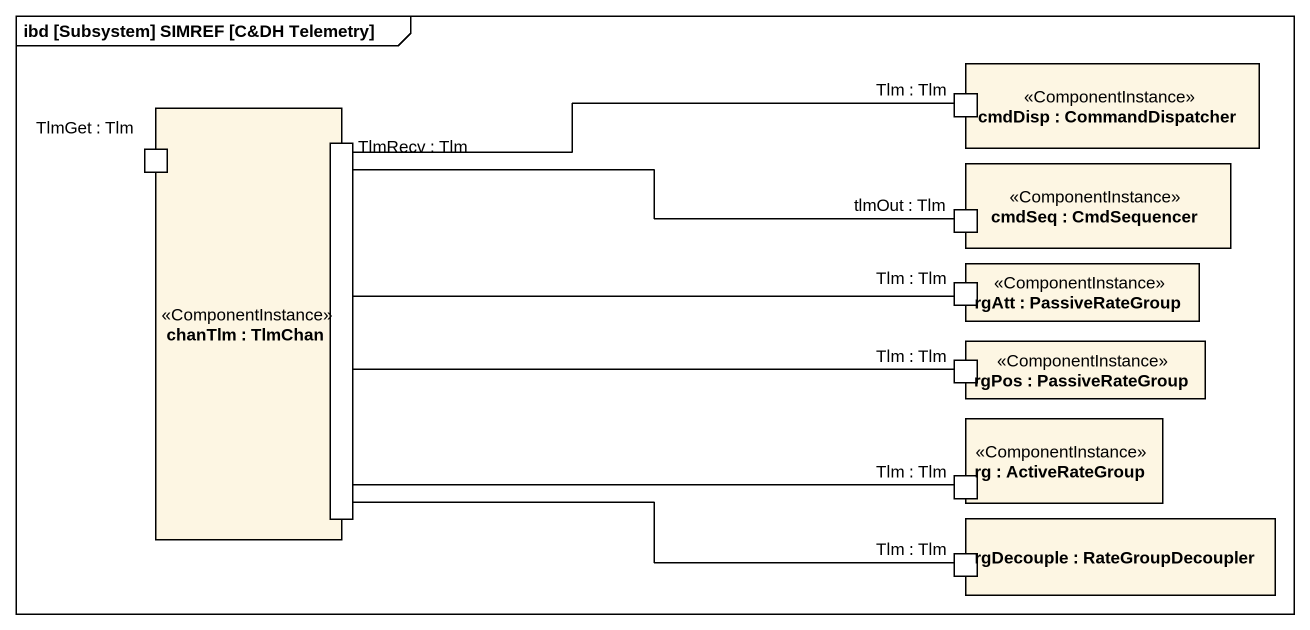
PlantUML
@startuml
mainframe ibd [Subsystem] SIMREF [C&DH Telemetry]
rectangle "chanTlm : TlmChan" as chanTlm <<ComponentInstance>> {
  port "TlmGet : Tlm" as TlmGet_Tlm
  port "TlmRecv : Tlm" as TlmRecv_Tlm
}
rectangle "cmdDisp : CommandDispatcher" as cmdDisp <<ComponentInstance>> {
  port "Tlm : Tlm" as Tlm_Tlm
}
rectangle "cmdSeq : CmdSequencer" as cmdSeq <<ComponentInstance>> {
  port "tlmOut : Tlm" as tlmOut_Tlm
}
rectangle "rgAtt : PassiveRateGroup" as rgAtt <<ComponentInstance>> {
  port "Tlm : Tlm" as Tlm_Tlm_2
}
rectangle "rgPos : PassiveRateGroup" as rgPos <<ComponentInstance>> {
  port "Tlm : Tlm" as Tlm_Tlm_3
}
rectangle "rg : ActiveRateGroup" as rg <<ComponentInstance>> {
  port "Tlm : Tlm" as Tlm_Tlm_4
}
rectangle "rgDecouple : RateGroupDecoupler" as rgDecouple {
  port "Tlm : Tlm" as Tlm_Tlm_5
}
Tlm_Tlm -left- TlmRecv_Tlm
TlmRecv_Tlm -right- Tlm_Tlm_2
tlmOut_Tlm -left- TlmRecv_Tlm
Tlm_Tlm_3 -left- TlmRecv_Tlm
Tlm_Tlm_4 -left- TlmRecv_Tlm
Tlm_Tlm_5 -left- TlmRecv_Tlm
@enduml
